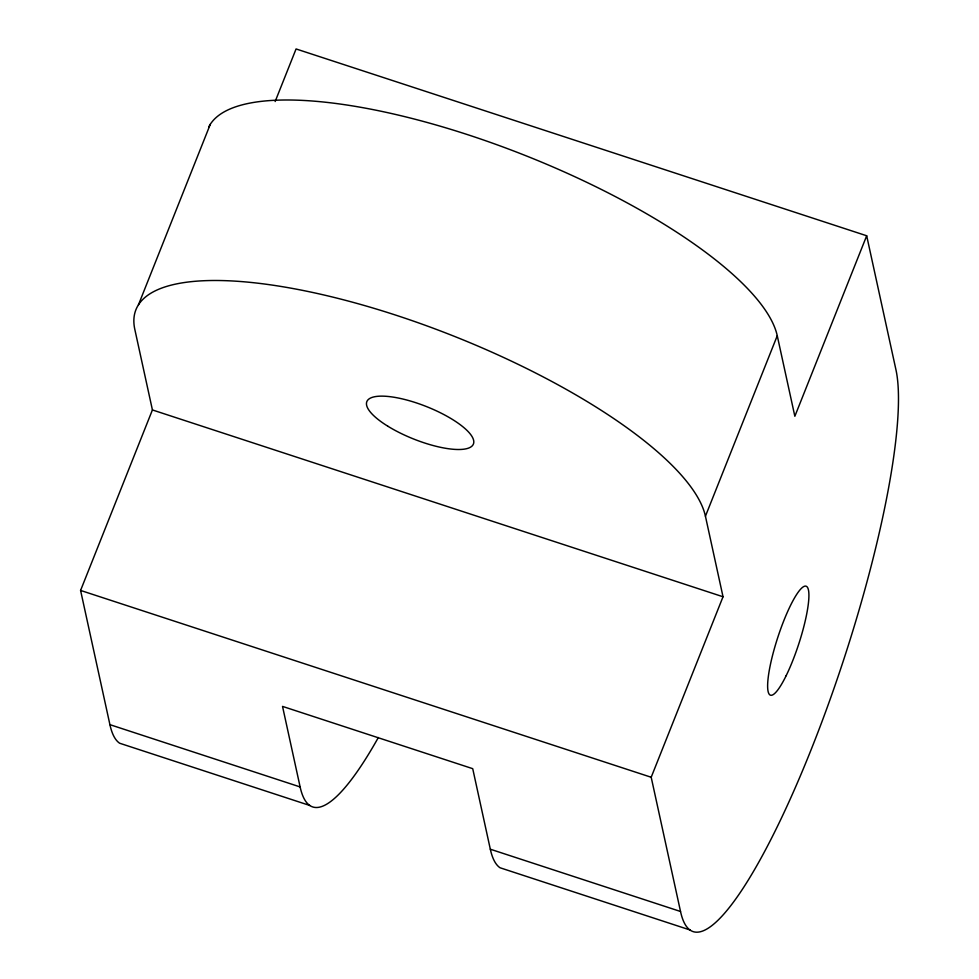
<?xml version="1.0" encoding="UTF-8"?>
<svg xmlns="http://www.w3.org/2000/svg" width="979" height="979" viewBox="0 0 979 979"><rect width="100%" height="100%" fill="white"/><g stroke="black" fill="none" stroke-linecap="round" stroke-linejoin="round"><path stroke-width="1.47" d="M138.467 304.799L210.289 124.296M309.866 805.497L119.658 743.232A305.876 58.593 -71.9 0 1 109.917 724.656L80.584 590.435L152.418 409.944L134.821 329.409A305.876 92.993 21.7 0 1 396.666 315.434A305.876 92.993 21.7 0 1 705.431 516.227L723.028 596.762L651.194 777.253L680.527 911.486L490.32 849.209L472.722 768.674L282.527 706.397L300.125 786.932A305.876 58.593 -71.9 0 0 378.335 737.517M275.148 101.535L296.074 48.95L866.684 235.768L896.005 370.001A305.876 58.593 -71.9 0 1 811.738 748.127A305.876 58.593 -71.9 0 1 680.527 911.486M705.431 516.227L777.253 335.736A305.876 92.993 21.7 0 0 501.554 146.434A305.876 92.993 21.7 0 0 208.857 126.78M866.684 235.768L794.85 416.271L777.253 335.736M152.418 409.944L723.028 596.762M80.584 590.435L651.194 777.253M109.917 724.656L300.125 786.932M690.268 930.05L500.073 867.773A305.876 58.593 -71.9 0 1 490.32 849.209M387.696 426.122A57.345 17.438 21.7 0 0 473.383 444.099A57.345 17.438 21.7 0 0 399.297 398.233A57.345 17.438 21.7 0 0 387.696 426.122M786.161 675.669A57.345 10.989 -71.9 0 0 807.137 586.923A57.345 10.989 -71.9 0 0 771.513 659.626A57.345 10.989 -71.9 0 0 786.161 675.669"/></g></svg>
